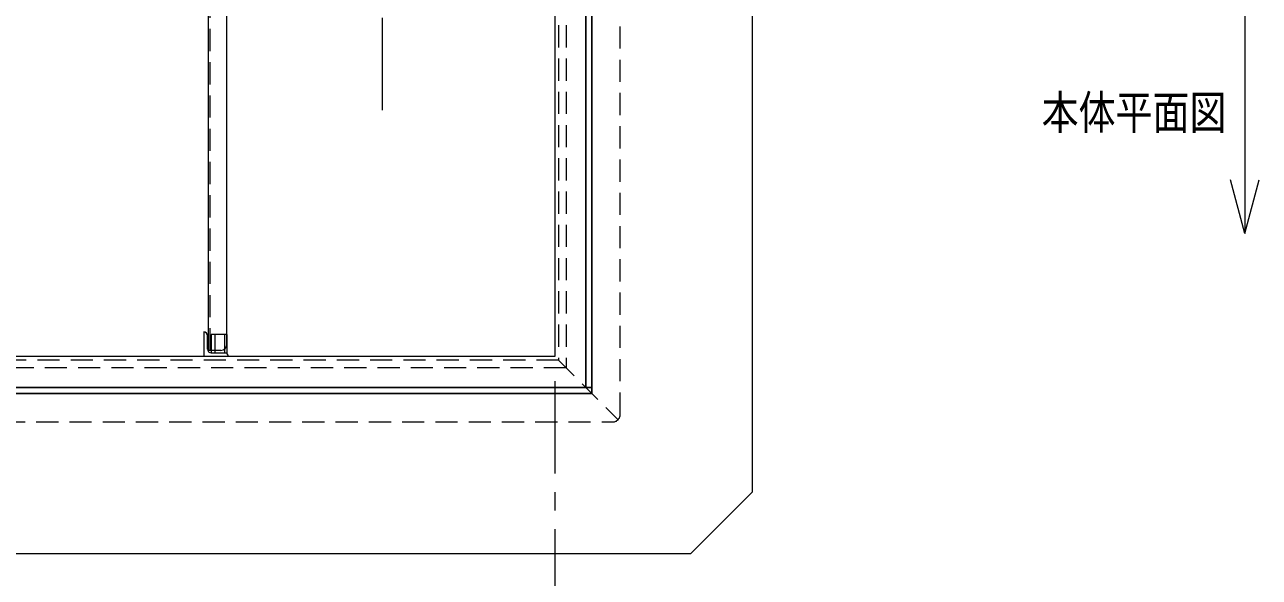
# Model space of a CAD drawing. Units: millimetres at full size, sheet at 1:15; details may follow other scales. Extents: x -3171 to 2904, y -2098 to 2117.
# Drawn here: x -1439 to -437, y 773 to 1221 of the extents above; entities that cross this region are included whole.
import ezdxf
from ezdxf.enums import TextEntityAlignment as Align

# ---------------------------------------------------------------- set-up
doc = ezdxf.new("R2010")
doc.units = ezdxf.units.MM
doc.header["$LTSCALE"] = 15
doc.linetypes.add('CHAIN1', pattern=[8, 5, -1, 1, -1])
doc.linetypes.add('DASHED1', pattern=[1.8, 1.2, -0.6])
doc.layers.add('0-6_補助線', color=4, linetype='Continuous', lineweight=9)
doc.styles.add('ＭＳ ゴシック', font='')
doc.styles.get('ＭＳ ゴシック').set_extended_font_data('MS Gothic')

msp = doc.modelspace()

# ---------------------------------------------------------------- linework, layer by layer
at = {"layer": '0-6_補助線', "color": 7, "lineweight": 18}
for p, q in [((-448.38, 1552.05), (-448.38, 1052.05)), ((-1289.63, 957.05), (-1289.63, 1302.05)), ((-1274.63, 962.05), (-1274.63, 1302.05)), ((-1008.38, 1302.05), (-1008.38, 952.05)), ((-848.38, 1302.05), (-848.38, 842.05)), ((-448.38, 1052.05), (-460.03, 1095.51)), ((-448.38, 1052.05), (-436.74, 1095.51)), ((-1293.38, 972.05), (-1293.38, 952.05)), ((-1290.38, 958.05), (-1290.38, 969.05)), ((-1274.63, 970.05), (-1274.26, 970.05)), ((-1274.26, 955.05), (-1274.26, 970.05)), ((-1279.63, 957.05), (-1289.63, 957.05)), ((-1287.38, 955.05), (-1274.26, 955.05)), ((-1276.38, 955.05), (-1276.38, 958.25)), ((-898.38, 792.05), (-848.38, 842.05)), ((-898.38, 792.05), (-2518.38, 792.05))]:
    msp.add_line(p, q, dxfattribs=at)
at = {"layer": '0-6_補助線', "linetype": 'DASHED1'}
for p, q in [((-1288.13, 957.05), (-1288.13, 1302.05)), ((-1005.38, 1302.05), (-1005.38, 949.05)), ((-999.38, 1302.05), (-999.38, 943.05)), ((-955.38, 905.05), (-955.38, 1302.05)), ((-1274.63, 970.05), (-1287.38, 970.05)), ((-1287.38, 970.05), (-1287.38, 957.05)), ((-1284.38, 970.05), (-1284.38, 955.05)), ((-1276.38, 958.25), (-1276.38, 970.05)), ((-999.38, 943.05), (-2417.38, 943.05)), ((-1005.38, 949.05), (-2411.38, 949.05)), ((-1005.38, 949.05), (-957.14, 900.8)), ((-2455.38, 899.05), (-961.38, 899.05))]:
    msp.add_line(p, q, dxfattribs=at)
at = {"layer": '0-6_補助線', "linetype": 'CHAIN1'}
for p, q in [((-1148.38, 1152.05), (-1148.38, 1302.05)), ((-1008.38, 932.05), (-1008.38, 622.05))]:
    msp.add_line(p, q, dxfattribs=at)
at = {"layer": '0-6_補助線', "color": 5, "lineweight": 25}
for p, q in [((-983.38, 1302.05), (-983.38, 927.05)), ((-978.38, 1302.05), (-978.38, 922.05)), ((-2438.38, 927.05), (-978.38, 927.05)), ((-2438.38, 922.05), (-978.38, 922.05))]:
    msp.add_line(p, q, dxfattribs=at)
at = {"layer": '0-6_補助線'}
msp.add_line((-1287.38, 957.05), (-1287.38, 955.05), dxfattribs=at)
at = {"layer": '0-6_補助線', "color": 7, "lineweight": 18}
msp.add_lwpolyline([(-1008.38, 952.05), (-2408.38, 952.05), (-2408.38, 1302.05)], dxfattribs=at)
for centre, radius, start, end in [((-1293.38, 969.05), 3, 0, 90), ((-1279.63, 962.05), 5, 270, 0), ((-1287.38, 958.05), 3, 180, 270), ((-1276.38, 952.05), 3, 0, 90)]:
    msp.add_arc(centre, radius, start, end, dxfattribs=at)
at = {"layer": '0-6_補助線', "linetype": 'DASHED1'}
msp.add_arc((-961.38, 905.05), 6, 270, 0, dxfattribs=at)

# ---------------------------------------------------------------- texts
at = {"layer": '0-6_補助線', "color": 7, "style": 'ＭＳ ゴシック', "width": 0.8}
msp.add_text('本体平面図', height=27.49, dxfattribs=at).set_placement((-613.38, 1128.3), align=Align.BOTTOM_LEFT)

doc.saveas('drawing.dxf')
